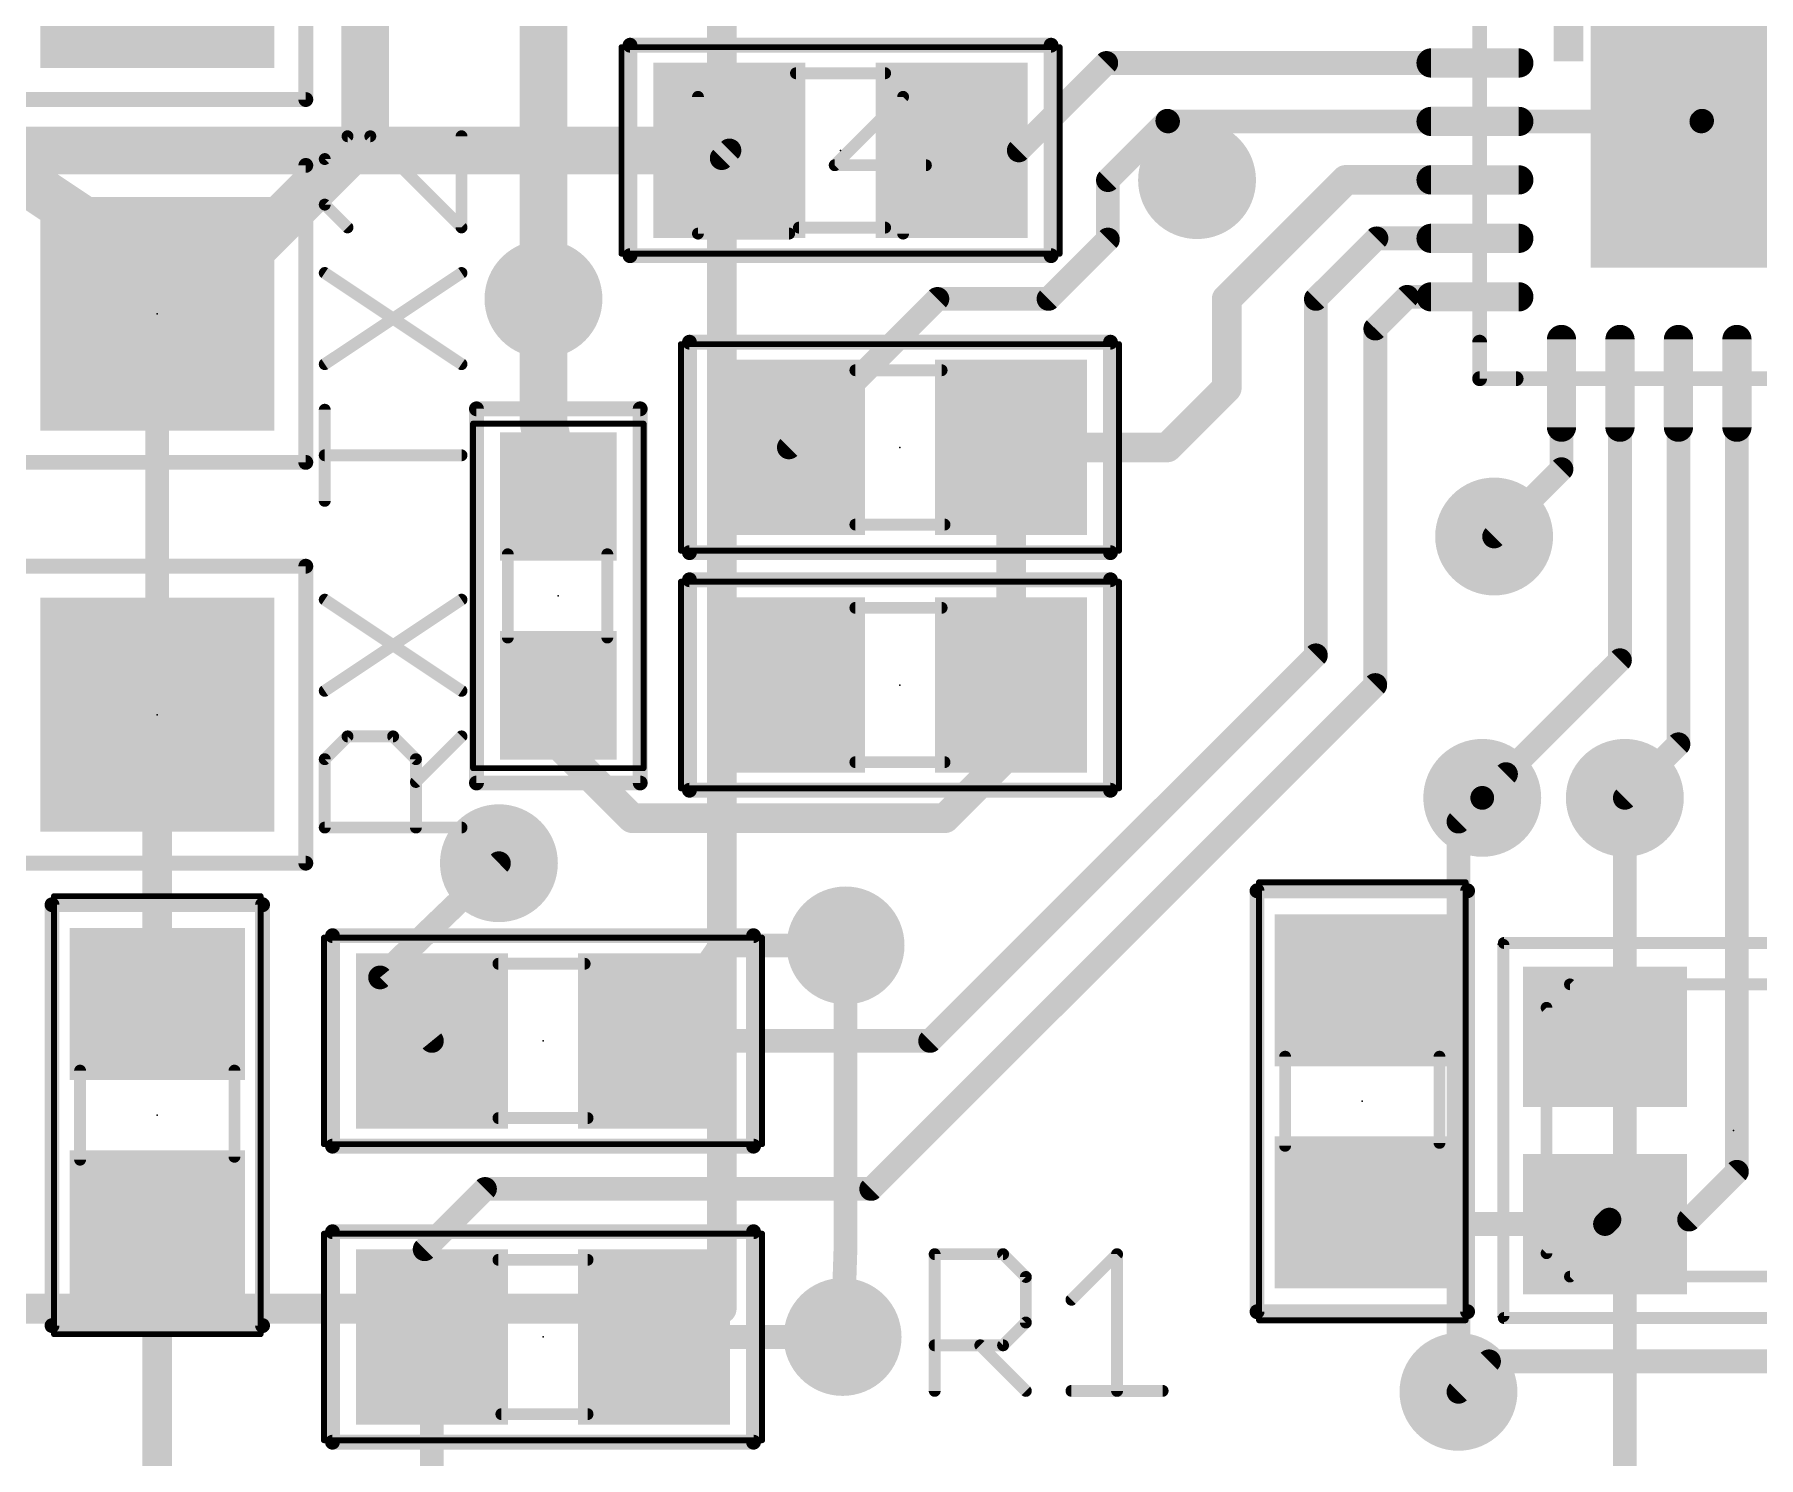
# Model space of a CAD drawing. Extents: x -60 to 60, y 0 to 50.
# Drawn here: x 20.48 to 35.22, y 12.44 to 24.61 of the extents above; entities that cross this region are included whole.
import ezdxf

# ---------------------------------------------------------------- set-up
doc = ezdxf.new("R2010")
doc.units = 0
for name, color, linetype in [('1', 12, 'CONTINUOUS'), ('16', 132, 'CONTINUOUS'), ('18', 110, 'CONTINUOUS'), ('21', 53, 'CONTINUOUS'), ('23', 53, 'CONTINUOUS'), ('39', 12, 'CONTINUOUS'), ('41', 12, 'CONTINUOUS'), ('51', 253, 'CONTINUOUS')]:
    doc.layers.add(name, color=color, linetype=linetype)

# ---------------------------------------------------------------- blocks, each defined once
blk = doc.blocks.new('RECT')
blk.add_solid([(-0.5, -0.5), (0.5, -0.5), (-0.5, 0.5), (0.5, 0.5)])
blk = doc.blocks.new('RECT40000X160000R100')
at = {"const_width": 0.125}
blk.add_lwpolyline([(0.0625, -0.375), (0.0625, 0.375, 0.4142), (0, 0.4375), (0, 0.4375, 0.4142), (-0.0625, 0.375), (-0.0625, -0.375, 0.4142), (0, -0.4375), (0, -0.4375, 0.4142)], format="xyb", close=True, dxfattribs=at)
blk.add_solid([(-0.0254, -0.4004), (0.0254, -0.4004), (-0.0254, 0.4004), (0.0254, 0.4004)])
blk = doc.blocks.new('ROUNDV')
at = {"const_width": 0.5}
blk.add_lwpolyline([(0, -0.25, 1), (0, 0.25, 1), (0, -0.25)], format="xyb", dxfattribs=at)

msp = doc.modelspace()

# ---------------------------------------------------------------- linework, layer by layer
at = {"layer": '1'}
for points, const_width in [([(26.36, 13.716), (26.36, 29.21)], 0.254), ([(23.312, 26.67), (23.312, 23.622)], 0.4064), ([(28.9, 23.622), (29.648, 24.37)], 0.2032), ([(29.648, 24.37), (32.8, 24.37)], 0.2032), ([(29.662, 23.368), (30.17, 23.876)], 0.2032), ([(30.17, 23.876), (30.176, 23.87)], 0.2032), ([(30.176, 23.87), (32.8, 23.87)], 0.2032), ([(32.8, 23.87), (34.736, 23.87)], 0.2032), ([(34.736, 23.87), (34.742, 23.876)], 0.2032), ([(23.312, 23.622), (20.01, 23.622)], 0.4064), ([(21.535, 22.605), (20.01, 23.622)], 0.4064), ([(22.296, 22.733), (23.185, 23.622)], 0.4064), ([(23.185, 23.622), (26.426, 23.622)], 0.4064), ([(26.426, 23.622), (26.36, 23.556)], 0.2032), ([(28.326, 23.622), (28.9, 23.622)], 0.2032), ([(29.662, 22.86), (29.662, 23.368)], 0.2032), ([(30.678, 22.352), (31.696, 23.37)], 0.254), ([(31.696, 23.37), (32.8, 23.37)], 0.254), ([(21.534, 22.224), (22.043, 22.733)], 0.4064), ([(22.043, 22.733), (22.296, 22.733)], 0.4064), ([(29.154, 22.352), (29.662, 22.86)], 0.2032), ([(31.44, 22.352), (31.958, 22.87)], 0.2032), ([(31.958, 22.87), (32.8, 22.87)], 0.2032), ([(21.534, 22.224), (21.535, 22.605)], 0.4064), ([(24.836, 22.352), (24.836, 21.297)], 0.4064), ([(26.934, 21.082), (28.204, 22.352)], 0.2032), ([(28.204, 22.352), (29.154, 22.352)], 0.2032), ([(30.678, 21.59), (30.678, 22.352)], 0.254), ([(31.44, 19.304), (31.44, 22.352)], 0.2032), ([(31.948, 22.098), (32.22, 22.37)], 0.2032), ([(32.22, 22.37), (32.8, 22.37)], 0.2032), ([(21.534, 18.796), (21.534, 22.224)], 0.2032), ([(31.948, 19.05), (31.948, 22.098)], 0.2032), ([(30.17, 21.082), (30.678, 21.59)], 0.254), ([(33.54, 20.896), (33.54, 21.63)], 0.2032), ([(34.04, 19.2624), (34.04, 21.63)], 0.2032), ([(34.54, 18.5432), (34.54, 21.63)], 0.2032), ([(35.04, 14.887), (35.04, 21.63)], 0.2032), ([(24.836, 21.297), (24.963, 20.662)], 0.4064), ([(28.834, 21.082), (30.17, 21.082)], 0.254), ([(28.834, 19.05), (28.834, 21.082)], 0.254), ([(32.964, 20.32), (33.54, 20.896)], 0.2032), ([(28.142, 16.006), (31.44, 19.304)], 0.2032), ([(32.8624, 18.0848), (34.04, 19.2624)], 0.2032), ([(28.734, 18.376), (28.834, 19.05)], 0.254), ([(24.963, 18.962), (24.963, 18.542)], 0.2032), ([(27.638, 14.74), (31.948, 19.05)], 0.2032), ([(21.534, 16.321), (21.534, 18.796)], 0.254), ([(24.963, 18.542), (25.594, 17.911)], 0.254), ([(34.0816, 18.0848), (34.54, 18.5432)], 0.2032), ([(28.269, 17.911), (28.734, 18.376)], 0.254), ([(32.8624, 18.0848), (33.0656, 18.288)], 0.2032), ([(25.594, 17.911), (28.269, 17.911)], 0.254), ([(23.439, 16.549), (24.455, 17.526)], 0.2032), ([(26.3488, 16.8228), (25.782, 16.006)], 0.2032), ([(27.4188, 16.8228), (26.3488, 16.8228)], 0.2032), ([(23.882, 16.006), (23.439, 16.549)], 0.2032), ([(25.782, 16.006), (25.852, 16.256)], 0.2032), ([(25.782, 16.006), (28.142, 16.006)], 0.2032), ([(34.631, 14.478), (35.04, 14.887)], 0.2032), ([(23.82, 14.224), (24.336, 14.74)], 0.2032), ([(24.336, 14.74), (27.638, 14.74)], 0.2032), ([(31.837, 14.54), (31.633, 14.44)], 0.2032), ([(21.534, 12.258), (21.534, 14.421)], 0.254), ([(31.633, 14.44), (33.912, 14.44)], 0.2032), ([(33.912, 14.44), (33.95, 14.478)], 0.2032), ([(33.95, 14.478), (34.631, 14.478)], 0.2032), ([(23.882, 13.474), (23.82, 14.224)], 0.2032), ([(20.01, 13.716), (26.36, 13.716)], 0.254), ([(23.882, 11.574), (23.882, 13.474)], 0.2032), ([(25.782, 13.474), (27.3934, 13.474)], 0.2032), ([(32.6592, 13.0048), (32.9204, 13.266)], 0.2032), ([(32.9204, 13.266), (49.67, 13.266)], 0.2032)]:
    msp.add_lwpolyline(points, dxfattribs=dict(at, const_width=const_width))
for points, const_width in [([(29.648, 24.4208, 1), (29.648, 24.3192)], 0.1016), ([(29.6839, 24.3341, 1), (29.6121, 24.4059)], 0.1016), ([(32.8, 24.3192, 1), (32.8, 24.4208)], 0.1016), ([(30.2059, 23.9119, 1), (30.1341, 23.8401)], 0.1016), ([(30.176, 23.9208, 1), (30.176, 23.8192)], 0.1016), ([(30.2059, 23.8401, 1), (30.1341, 23.9119)], 0.1016), ([(30.1401, 23.8341, 1), (30.2119, 23.9059)], 0.1016), ([(32.8, 23.9208, 1), (32.8, 23.8192)], 0.1016), ([(32.8, 23.8192, 1), (32.8, 23.9208)], 0.1016), ([(34.7001, 23.9059, 1), (34.7719, 23.8341)], 0.1016), ([(34.7779, 23.8401, 1), (34.7061, 23.9119)], 0.1016), ([(34.736, 23.8192, 1), (34.736, 23.9208)], 0.1016), ([(23.185, 23.7236, 1), (23.185, 23.5204)], 0.2032), ([(23.2568, 23.5502, 1), (23.1132, 23.6938)], 0.2032), ([(23.312, 23.5204, 1), (23.312, 23.7236)], 0.2032), ([(26.426, 23.5204, 1), (26.426, 23.7236)], 0.2032), ([(23.2104, 23.622, 1), (23.4136, 23.622)], 0.2032), ([(26.3241, 23.5919, 1), (26.3959, 23.5201)], 0.1016), ([(26.4619, 23.5861, 1), (26.3901, 23.6579)], 0.1016), ([(28.326, 23.6728, 1), (28.326, 23.5712)], 0.1016), ([(28.8641, 23.6579, 1), (28.9359, 23.5861)], 0.1016), ([(28.9, 23.5712, 1), (28.9, 23.6728)], 0.1016), ([(29.7128, 23.368, 1), (29.6112, 23.368)], 0.1016), ([(29.6261, 23.4039, 1), (29.6979, 23.3321)], 0.1016), ([(31.696, 23.4335, 1), (31.696, 23.3065)], 0.127), ([(31.7409, 23.3251, 1), (31.6511, 23.4149)], 0.127), ([(32.8, 23.3065, 1), (32.8, 23.4335)], 0.127), ([(22.043, 22.8346, 1), (22.043, 22.6314)], 0.2032), ([(22.1148, 22.6612, 1), (21.9712, 22.8048)], 0.2032), ([(22.2242, 22.8048, 1), (22.3678, 22.6612)], 0.2032), ([(22.296, 22.6314, 1), (22.296, 22.8346)], 0.2032), ([(29.6112, 22.86, 1), (29.7128, 22.86)], 0.1016), ([(29.6979, 22.8241, 1), (29.6261, 22.8959)], 0.1016), ([(31.958, 22.9208, 1), (31.958, 22.8192)], 0.1016), ([(31.9939, 22.8341, 1), (31.9221, 22.9059)], 0.1016), ([(32.8, 22.8192, 1), (32.8, 22.9208)], 0.1016), ([(21.6366, 22.6047, 1), (21.4334, 22.6053)], 0.2032), ([(21.4786, 22.5205, 1), (21.5914, 22.6895)], 0.2032), ([(24.9376, 22.352, 1), (24.7344, 22.352)], 0.2032), ([(28.204, 22.4028, 1), (28.204, 22.3012)], 0.1016), ([(28.2399, 22.3161, 1), (28.1681, 22.3879)], 0.1016), ([(29.1181, 22.3879, 1), (29.1899, 22.3161)], 0.1016), ([(29.154, 22.3012, 1), (29.154, 22.4028)], 0.1016), ([(30.7415, 22.352, 1), (30.6145, 22.352)], 0.127), ([(30.6331, 22.3969, 1), (30.7229, 22.3071)], 0.127), ([(31.4908, 22.352, 1), (31.3892, 22.352)], 0.1016), ([(31.4041, 22.3879, 1), (31.4759, 22.3161)], 0.1016), ([(32.22, 22.4208, 1), (32.22, 22.3192)], 0.1016), ([(32.2559, 22.3341, 1), (32.1841, 22.4059)], 0.1016), ([(32.8, 22.3192, 1), (32.8, 22.4208)], 0.1016), ([(21.4324, 22.2243, 1), (21.6356, 22.2237)], 0.2032), ([(21.4622, 22.2958, 1), (21.6058, 22.1522)], 0.2032), ([(21.5848, 22.224, 1), (21.4832, 22.224)], 0.1016), ([(31.9988, 22.098, 1), (31.8972, 22.098)], 0.1016), ([(31.9121, 22.1339, 1), (31.9839, 22.0621)], 0.1016), ([(30.7229, 21.5451, 1), (30.6331, 21.6349)], 0.127), ([(33.5908, 21.63, 1), (33.4892, 21.63)], 0.1016), ([(34.0908, 21.63, 1), (33.9892, 21.63)], 0.1016), ([(34.5908, 21.63, 1), (34.4892, 21.63)], 0.1016), ([(35.0908, 21.63, 1), (34.9892, 21.63)], 0.1016), ([(30.6145, 21.59, 1), (30.7415, 21.59)], 0.127), ([(24.9356, 21.3169, 1), (24.7364, 21.2771)], 0.2032), ([(24.7344, 21.297, 1), (24.9376, 21.297)], 0.2032), ([(26.8981, 21.1179, 1), (26.9699, 21.0461)], 0.1016), ([(28.834, 21.1455, 1), (28.834, 21.0185)], 0.127), ([(28.8975, 21.082, 1), (28.7705, 21.082)], 0.127), ([(30.1251, 21.1269, 1), (30.2149, 21.0371)], 0.127), ([(30.17, 21.0185, 1), (30.17, 21.1455)], 0.127), ([(33.4892, 20.896, 1), (33.5908, 20.896)], 0.1016), ([(33.5759, 20.8601, 1), (33.5041, 20.9319)], 0.1016), ([(24.8634, 20.6421, 1), (25.0626, 20.6819)], 0.2032), ([(32.9281, 20.3559, 1), (32.9999, 20.2841)], 0.1016), ([(31.3892, 19.304, 1), (31.4908, 19.304)], 0.1016), ([(31.4759, 19.2681, 1), (31.4041, 19.3399)], 0.1016), ([(33.9892, 19.2624, 1), (34.0908, 19.2624)], 0.1016), ([(34.0759, 19.2265, 1), (34.0041, 19.2983)], 0.1016), ([(28.8968, 19.0407, 1), (28.7712, 19.0593)], 0.127), ([(25.0138, 18.962, 1), (24.9122, 18.962)], 0.1016), ([(28.7705, 19.05, 1), (28.8975, 19.05)], 0.127), ([(31.8972, 19.05, 1), (31.9988, 19.05)], 0.1016), ([(31.9839, 19.0141, 1), (31.9121, 19.0859)], 0.1016), ([(21.5975, 18.796, 1), (21.4705, 18.796)], 0.127), ([(21.4832, 18.796, 1), (21.5848, 18.796)], 0.1016), ([(25.0079, 18.5869, 1), (24.9181, 18.4971)], 0.127), ([(24.9122, 18.542, 1), (25.0138, 18.542)], 0.1016), ([(34.4892, 18.5432, 1), (34.5908, 18.5432)], 0.1016), ([(34.5759, 18.5073, 1), (34.5041, 18.5791)], 0.1016), ([(28.6712, 18.3853, 1), (28.7968, 18.3667)], 0.127), ([(28.7789, 18.3311, 1), (28.6891, 18.4209)], 0.127), ([(33.1015, 18.2521, 1), (33.0297, 18.3239)], 0.1016), ([(32.8265, 18.1207, 1), (32.8983, 18.0489)], 0.1016), ([(32.8265, 18.1207, 1), (32.8983, 18.0489)], 0.1016), ([(34.0457, 18.1207, 1), (34.1175, 18.0489)], 0.1016), ([(25.594, 17.9745, 1), (25.594, 17.8475)], 0.127), ([(25.5491, 17.8661, 1), (25.6389, 17.9559)], 0.127), ([(28.2241, 17.9559, 1), (28.3139, 17.8661)], 0.127), ([(28.269, 17.8475, 1), (28.269, 17.9745)], 0.127), ([(24.4902, 17.4894, 1), (24.4198, 17.5626)], 0.1016), ([(26.3488, 16.8736, 1), (26.3488, 16.772)], 0.1016), ([(26.3905, 16.7938, 1), (26.3071, 16.8518)], 0.1016), ([(27.4188, 16.772, 1), (27.4188, 16.8736)], 0.1016), ([(23.4784, 16.5811, 1), (23.3996, 16.5169)], 0.1016), ([(23.4038, 16.5856, 1), (23.4742, 16.5124)], 0.1016), ([(21.4705, 16.321, 1), (21.5975, 16.321)], 0.127), ([(25.9009, 16.2423, 1), (25.8031, 16.2697)], 0.1016), ([(23.8426, 15.9739, 1), (23.9214, 16.0381)], 0.1016), ([(25.782, 16.0568, 1), (25.782, 15.9552)], 0.1016), ([(25.7403, 16.035, 1), (25.8237, 15.977)], 0.1016), ([(25.7331, 16.0197, 1), (25.8309, 15.9923)], 0.1016), ([(28.1061, 16.0419, 1), (28.1779, 15.9701)], 0.1016), ([(28.142, 15.9552, 1), (28.142, 16.0568)], 0.1016), ([(34.9892, 14.887, 1), (35.0908, 14.887)], 0.1016), ([(35.0759, 14.8511, 1), (35.0041, 14.9229)], 0.1016), ([(24.336, 14.7908, 1), (24.336, 14.6892)], 0.1016), ([(24.3719, 14.7041, 1), (24.3001, 14.7759)], 0.1016), ([(27.6021, 14.7759, 1), (27.6739, 14.7041)], 0.1016), ([(27.638, 14.6892, 1), (27.638, 14.7908)], 0.1016), ([(31.8594, 14.4944, 1), (31.8146, 14.5856)], 0.1016), ([(21.5975, 14.421, 1), (21.4705, 14.421)], 0.127), ([(31.633, 14.4908, 1), (31.633, 14.3892)], 0.1016), ([(31.6106, 14.4856, 1), (31.6554, 14.3944)], 0.1016), ([(33.8761, 14.4759, 1), (33.9479, 14.4041)], 0.1016), ([(33.95, 14.5288, 1), (33.95, 14.4272)], 0.1016), ([(33.912, 14.3892, 1), (33.912, 14.4908)], 0.1016), ([(33.9859, 14.4421, 1), (33.9141, 14.5139)], 0.1016), ([(34.5951, 14.5139, 1), (34.6669, 14.4421)], 0.1016), ([(34.631, 14.4272, 1), (34.631, 14.5288)], 0.1016), ([(23.8706, 14.2282, 1), (23.7694, 14.2198)], 0.1016), ([(23.7841, 14.2599, 1), (23.8559, 14.1881)], 0.1016), ([(26.2965, 13.716, 1), (26.4235, 13.716)], 0.127), ([(26.36, 13.6525, 1), (26.36, 13.7795)], 0.127), ([(23.9328, 13.474, 1), (23.8312, 13.474)], 0.1016), ([(25.782, 13.5248, 1), (25.782, 13.4232)], 0.1016), ([(27.3934, 13.4232, 1), (27.3934, 13.5248)], 0.1016), ([(23.8314, 13.4698, 1), (23.9326, 13.4782)], 0.1016), ([(32.9204, 13.3168, 1), (32.9204, 13.2152)], 0.1016), ([(32.9563, 13.2301, 1), (32.8845, 13.3019)], 0.1016), ([(32.6233, 13.0407, 1), (32.6951, 12.9689)], 0.1016)]:
    msp.add_lwpolyline(points, format="xyb", dxfattribs=dict(at, const_width=const_width))
at = {"layer": '16'}
for points, const_width in [([(24.836, 28.956), (24.836, 22.352)], 0.4064), ([(32.6592, 17.8816), (32.8624, 18.0848)], 0.2032), ([(34.0816, 11.5824), (34.0816, 18.0848)], 0.2032), ([(32.6592, 13.0048), (32.6592, 17.8816)], 0.2032), ([(27.4188, 14.2494), (27.4188, 16.8228)], 0.2032), ([(27.3934, 13.474), (27.4188, 14.2494)], 0.2032)]:
    msp.add_lwpolyline(points, dxfattribs=dict(at, const_width=const_width))
for points, const_width in [([(24.7344, 22.352, 1), (24.9376, 22.352)], 0.2032), ([(32.8983, 18.0489, 1), (32.8265, 18.1207)], 0.1016), ([(34.1324, 18.0848, 1), (34.0308, 18.0848)], 0.1016), ([(32.71, 17.8816, 1), (32.6084, 17.8816)], 0.1016), ([(32.6233, 17.9175, 1), (32.6951, 17.8457)], 0.1016), ([(27.4696, 16.8228, 1), (27.368, 16.8228)], 0.1016), ([(27.4696, 14.2477, 1), (27.368, 14.2511)], 0.1016), ([(27.368, 14.2494, 1), (27.4696, 14.2494)], 0.1016), ([(27.3426, 13.4757, 1), (27.4442, 13.4723)], 0.1016), ([(32.6084, 13.0048, 1), (32.71, 13.0048)], 0.1016)]:
    msp.add_lwpolyline(points, format="xyb", dxfattribs=dict(at, const_width=const_width))
at = {"layer": '21'}
for points, const_width in [([(22.804, 26.597), (22.804, 24.057)], 0.127), ([(25.576, 22.722), (25.576, 24.522)], 0.127), ([(25.576, 24.522), (29.176, 24.522)], 0.127), ([(29.176, 24.522), (29.176, 22.722)], 0.127), ([(22.804, 24.057), (20.264, 24.057)], 0.127), ([(26.1568, 24.0802), (26.1568, 22.9108)], 0.1016), ([(27.9109, 24.0802), (27.3262, 23.4955)], 0.1016), ([(27.9109, 22.9108), (27.9109, 24.0802)], 0.1016), ([(23.1607, 23.7432), (22.9658, 23.5483)], 0.1016), ([(23.3556, 23.7432), (23.1607, 23.7432)], 0.1016), ([(24.1352, 22.9636), (23.3556, 23.7432)], 0.1016), ([(24.1352, 23.7432), (24.1352, 22.9636)], 0.1016), ([(22.9658, 23.5483), (22.9658, 23.1585)], 0.1016), ([(20.264, 23.494), (22.804, 23.494)], 0.127), ([(22.804, 23.494), (22.804, 20.954)], 0.127), ([(27.3262, 23.4955), (28.1058, 23.4955)], 0.1016), ([(22.9658, 23.1585), (23.1607, 22.9636)], 0.1016), ([(26.1568, 22.9108), (26.9364, 22.9108)], 0.1016), ([(29.176, 22.722), (25.576, 22.722)], 0.127), ([(22.9658, 21.7942), (24.1352, 22.5738)], 0.1016), ([(22.9658, 22.5738), (24.1352, 21.7942)], 0.1016), ([(26.084, 20.182), (26.084, 21.982)], 0.127), ([(26.084, 21.982), (29.684, 21.982)], 0.127), ([(29.684, 21.982), (29.684, 20.182)], 0.127), ([(32.84, 21.982), (32.84, 21.67)], 0.127), ([(32.84, 21.67), (33.152, 21.67)], 0.127), ([(22.9658, 20.6248), (22.9658, 21.4044)], 0.1016), ([(24.263, 18.212), (24.263, 21.412)], 0.127), ([(24.263, 21.412), (25.663, 21.412)], 0.127), ([(25.663, 21.412), (25.663, 18.212)], 0.127), ([(22.804, 20.954), (20.264, 20.954)], 0.127), ([(24.1352, 21.0146), (22.9658, 21.0146)], 0.1016), ([(29.684, 20.182), (26.084, 20.182)], 0.127), ([(20.264, 20.066), (22.804, 20.066)], 0.127), ([(22.804, 20.066), (22.804, 17.526)], 0.127), ([(26.084, 18.15), (26.084, 19.95)], 0.127), ([(26.084, 19.95), (29.684, 19.95)], 0.127), ([(29.684, 19.95), (29.684, 18.15)], 0.127), ([(22.9658, 19.0002), (24.1352, 19.7798)], 0.1016), ([(22.9658, 19.7798), (24.1352, 19.0002)], 0.1016), ([(22.9658, 18.4155), (23.1607, 18.6104)], 0.1016), ([(23.1607, 18.6104), (23.5505, 18.6104)], 0.1016), ([(23.5505, 18.6104), (23.7454, 18.4155)], 0.1016), ([(23.7454, 18.2206), (24.1352, 18.6104)], 0.1016), ([(22.9658, 17.8308), (22.9658, 18.4155)], 0.1016), ([(23.7454, 18.4155), (23.7454, 17.8308)], 0.1016), ([(25.663, 18.212), (24.263, 18.212)], 0.127), ([(29.684, 18.15), (26.084, 18.15)], 0.127), ([(24.1352, 17.8308), (22.9658, 17.8308)], 0.1016), ([(22.804, 17.526), (20.264, 17.526)], 0.127), ([(30.937, 17.29), (32.737, 17.29)], 0.127), ([(30.937, 13.69), (30.937, 17.29)], 0.127), ([(32.737, 17.29), (32.737, 13.69)], 0.127), ([(20.634, 17.171), (22.434, 17.171)], 0.127), ([(20.634, 13.571), (20.634, 17.171)], 0.127), ([(22.434, 17.171), (22.434, 13.571)], 0.127), ([(23.032, 15.106), (23.032, 16.906)], 0.127), ([(23.032, 16.906), (26.632, 16.906)], 0.127), ([(26.632, 16.906), (26.632, 15.106)], 0.127), ([(33.0435, 16.8275), (33.0435, 13.6525)], 0.1016), ([(33.0475, 16.844), (36.9765, 16.844)], 0.1016), ([(26.632, 15.106), (23.032, 15.106)], 0.127), ([(23.032, 12.574), (23.032, 14.374)], 0.127), ([(23.032, 14.374), (26.632, 14.374)], 0.127), ([(26.632, 14.374), (26.632, 12.574)], 0.127), ([(28.1808, 13.0128), (28.1808, 14.1822)], 0.1016), ([(28.1808, 14.1822), (28.7655, 14.1822)], 0.1016), ([(28.7655, 14.1822), (28.9604, 13.9873)], 0.1016), ([(29.3502, 13.7924), (29.74, 14.1822)], 0.1016), ([(29.74, 14.1822), (29.74, 13.0128)], 0.1016), ([(28.9604, 13.9873), (28.9604, 13.5975)], 0.1016), ([(32.737, 13.69), (30.937, 13.69)], 0.127), ([(22.434, 13.571), (20.634, 13.571)], 0.127), ([(28.9604, 13.5975), (28.7655, 13.4026)], 0.1016), ([(33.0475, 13.636), (36.9765, 13.636)], 0.1016), ([(28.7655, 13.4026), (28.1808, 13.4026)], 0.1016), ([(28.5706, 13.4026), (28.9604, 13.0128)], 0.1016), ([(29.3502, 13.0128), (30.1298, 13.0128)], 0.1016), ([(26.632, 12.574), (23.032, 12.574)], 0.127)]:
    msp.add_lwpolyline(points, dxfattribs=dict(at, const_width=const_width))
for points, const_width in [([(25.576, 24.5538, 1), (25.576, 24.4903)], 0.0635), ([(25.6077, 24.522, 1), (25.5443, 24.522)], 0.0635), ([(29.2078, 24.522, 1), (29.1443, 24.522)], 0.0635), ([(29.176, 24.4903, 1), (29.176, 24.5538)], 0.0635), ([(22.7723, 24.057, 1), (22.8358, 24.057)], 0.0635), ([(22.804, 24.0253, 1), (22.804, 24.0888)], 0.0635), ([(26.1822, 24.0802, 1), (26.1314, 24.0802)], 0.0508), ([(27.9363, 24.0802, 1), (27.8855, 24.0802)], 0.0508), ([(27.9289, 24.0622, 1), (27.8929, 24.0982)], 0.0508), ([(23.1607, 23.7686, 1), (23.1607, 23.7178)], 0.0508), ([(23.1787, 23.7252, 1), (23.1427, 23.7612)], 0.0508), ([(23.3736, 23.7612, 1), (23.3376, 23.7252)], 0.0508), ([(23.3556, 23.7178, 1), (23.3556, 23.7686)], 0.0508), ([(24.1606, 23.7432, 1), (24.1098, 23.7432)], 0.0508), ([(22.9478, 23.5663, 1), (22.9838, 23.5303)], 0.0508), ([(22.9912, 23.5483, 1), (22.9404, 23.5483)], 0.0508), ([(22.8358, 23.494, 1), (22.7723, 23.494)], 0.0635), ([(22.804, 23.4623, 1), (22.804, 23.5257)], 0.0635), ([(27.3082, 23.5135, 1), (27.3442, 23.4775)], 0.0508), ([(27.3262, 23.5209, 1), (27.3262, 23.4701)], 0.0508), ([(28.1058, 23.4701, 1), (28.1058, 23.5209)], 0.0508), ([(22.9838, 23.1765, 1), (22.9478, 23.1405)], 0.0508), ([(22.9404, 23.1585, 1), (22.9912, 23.1585)], 0.0508), ([(23.1427, 22.9456, 1), (23.1787, 22.9816)], 0.0508), ([(24.1172, 22.9456, 1), (24.1532, 22.9816)], 0.0508), ([(24.1098, 22.9636, 1), (24.1606, 22.9636)], 0.0508), ([(26.1568, 22.9362, 1), (26.1568, 22.8854)], 0.0508), ([(26.1314, 22.9108, 1), (26.1822, 22.9108)], 0.0508), ([(26.9364, 22.8854, 1), (26.9364, 22.9362)], 0.0508), ([(27.8855, 22.9108, 1), (27.9363, 22.9108)], 0.0508), ([(25.576, 22.7538, 1), (25.576, 22.6903)], 0.0635), ([(25.5443, 22.722, 1), (25.6077, 22.722)], 0.0635), ([(29.1443, 22.722, 1), (29.2078, 22.722)], 0.0635), ([(29.176, 22.6903, 1), (29.176, 22.7538)], 0.0635), ([(22.9799, 22.5949, 1), (22.9517, 22.5527)], 0.0508), ([(24.1493, 22.5527, 1), (24.1211, 22.5949)], 0.0508), ([(26.1157, 21.982, 1), (26.0523, 21.982)], 0.0635), ([(26.084, 22.0137, 1), (26.084, 21.9503)], 0.0635), ([(29.7157, 21.982, 1), (29.6523, 21.982)], 0.0635), ([(29.684, 21.9503, 1), (29.684, 22.0137)], 0.0635), ([(32.8718, 21.982, 1), (32.8083, 21.982)], 0.0635), ([(22.9517, 21.8153, 1), (22.9799, 21.7731)], 0.0508), ([(24.1211, 21.7731, 1), (24.1493, 21.8153)], 0.0508), ([(32.84, 21.7018, 1), (32.84, 21.6383)], 0.0635), ([(32.8083, 21.67, 1), (32.8718, 21.67)], 0.0635), ([(33.152, 21.6383, 1), (33.152, 21.7018)], 0.0635), ([(22.9912, 21.4044, 1), (22.9404, 21.4044)], 0.0508), ([(24.263, 21.4438, 1), (24.263, 21.3803)], 0.0635), ([(24.2948, 21.412, 1), (24.2313, 21.412)], 0.0635), ([(25.6947, 21.412, 1), (25.6313, 21.412)], 0.0635), ([(25.663, 21.3803, 1), (25.663, 21.4438)], 0.0635), ([(22.7723, 20.954, 1), (22.8358, 20.954)], 0.0635), ([(22.804, 20.9223, 1), (22.804, 20.9857)], 0.0635), ([(22.9658, 21.04, 1), (22.9658, 20.9892)], 0.0508), ([(24.1352, 20.9892, 1), (24.1352, 21.04)], 0.0508), ([(22.9404, 20.6248, 1), (22.9912, 20.6248)], 0.0508), ([(26.084, 20.2138, 1), (26.084, 20.1503)], 0.0635), ([(26.0523, 20.182, 1), (26.1157, 20.182)], 0.0635), ([(29.6523, 20.182, 1), (29.7157, 20.182)], 0.0635), ([(29.684, 20.1503, 1), (29.684, 20.2138)], 0.0635), ([(22.8358, 20.066, 1), (22.7723, 20.066)], 0.0635), ([(22.804, 20.0343, 1), (22.804, 20.0978)], 0.0635), ([(26.1157, 19.95, 1), (26.0523, 19.95)], 0.0635), ([(26.084, 19.9817, 1), (26.084, 19.9183)], 0.0635), ([(29.7157, 19.95, 1), (29.6523, 19.95)], 0.0635), ([(29.684, 19.9183, 1), (29.684, 19.9817)], 0.0635), ([(22.9799, 19.8009, 1), (22.9517, 19.7587)], 0.0508), ([(24.1493, 19.7587, 1), (24.1211, 19.8009)], 0.0508), ([(22.9517, 19.0213, 1), (22.9799, 18.9791)], 0.0508), ([(24.1211, 18.9791, 1), (24.1493, 19.0213)], 0.0508), ([(23.1607, 18.6358, 1), (23.1607, 18.585)], 0.0508), ([(23.1787, 18.5924, 1), (23.1427, 18.6284)], 0.0508), ([(23.5685, 18.6284, 1), (23.5325, 18.5924)], 0.0508), ([(23.5505, 18.585, 1), (23.5505, 18.6358)], 0.0508), ([(24.1532, 18.5924, 1), (24.1172, 18.6284)], 0.0508), ([(22.9478, 18.4335, 1), (22.9838, 18.3975)], 0.0508), ([(22.9912, 18.4155, 1), (22.9404, 18.4155)], 0.0508), ([(23.7708, 18.4155, 1), (23.72, 18.4155)], 0.0508), ([(23.7274, 18.3975, 1), (23.7634, 18.4335)], 0.0508), ([(23.7274, 18.2386, 1), (23.7634, 18.2026)], 0.0508), ([(24.263, 18.2437, 1), (24.263, 18.1803)], 0.0635), ([(24.2313, 18.212, 1), (24.2948, 18.212)], 0.0635), ([(25.6313, 18.212, 1), (25.6947, 18.212)], 0.0635), ([(25.663, 18.1803, 1), (25.663, 18.2437)], 0.0635), ([(26.084, 18.1818, 1), (26.084, 18.1183)], 0.0635), ([(26.0523, 18.15, 1), (26.1157, 18.15)], 0.0635), ([(29.6523, 18.15, 1), (29.7157, 18.15)], 0.0635), ([(29.684, 18.1183, 1), (29.684, 18.1818)], 0.0635), ([(22.9658, 17.8562, 1), (22.9658, 17.8054)], 0.0508), ([(22.9404, 17.8308, 1), (22.9912, 17.8308)], 0.0508), ([(23.72, 17.8308, 1), (23.7708, 17.8308)], 0.0508), ([(24.1352, 17.8054, 1), (24.1352, 17.8562)], 0.0508), ([(22.7723, 17.526, 1), (22.8358, 17.526)], 0.0635), ([(22.804, 17.4943, 1), (22.804, 17.5577)], 0.0635), ([(30.9688, 17.29, 1), (30.9053, 17.29)], 0.0635), ([(30.937, 17.3217, 1), (30.937, 17.2583)], 0.0635), ([(32.7688, 17.29, 1), (32.7052, 17.29)], 0.0635), ([(32.737, 17.2583, 1), (32.737, 17.3217)], 0.0635), ([(20.634, 17.2027, 1), (20.634, 17.1393)], 0.0635), ([(20.6657, 17.171, 1), (20.6023, 17.171)], 0.0635), ([(22.4657, 17.171, 1), (22.4023, 17.171)], 0.0635), ([(22.434, 17.1393, 1), (22.434, 17.2027)], 0.0635), ([(23.032, 16.9378, 1), (23.032, 16.8743)], 0.0635), ([(23.0637, 16.906, 1), (23.0003, 16.906)], 0.0635), ([(26.6638, 16.906, 1), (26.6003, 16.906)], 0.0635), ([(26.632, 16.8743, 1), (26.632, 16.9378)], 0.0635), ([(33.0689, 16.8275, 1), (33.0181, 16.8275)], 0.0508), ([(33.0475, 16.8694, 1), (33.0475, 16.8186)], 0.0508), ([(23.032, 15.1378, 1), (23.032, 15.0742)], 0.0635), ([(23.0003, 15.106, 1), (23.0637, 15.106)], 0.0635), ([(26.6003, 15.106, 1), (26.6638, 15.106)], 0.0635), ([(26.632, 15.0742, 1), (26.632, 15.1378)], 0.0635), ([(23.032, 14.4058, 1), (23.032, 14.3422)], 0.0635), ([(23.0637, 14.374, 1), (23.0003, 14.374)], 0.0635), ([(26.6638, 14.374, 1), (26.6003, 14.374)], 0.0635), ([(26.632, 14.3422, 1), (26.632, 14.4058)], 0.0635), ([(28.2062, 14.1822, 1), (28.1554, 14.1822)], 0.0508), ([(28.1808, 14.2076, 1), (28.1808, 14.1568)], 0.0508), ([(28.7835, 14.2002, 1), (28.7475, 14.1642)], 0.0508), ([(28.7655, 14.1568, 1), (28.7655, 14.2076)], 0.0508), ([(29.7654, 14.1822, 1), (29.7146, 14.1822)], 0.0508), ([(29.758, 14.1642, 1), (29.722, 14.2002)], 0.0508), ([(28.9858, 13.9873, 1), (28.935, 13.9873)], 0.0508), ([(28.9424, 13.9693, 1), (28.9784, 14.0053)], 0.0508), ([(29.3322, 13.8104, 1), (29.3682, 13.7744)], 0.0508), ([(30.937, 13.7218, 1), (30.937, 13.6583)], 0.0635), ([(30.9053, 13.69, 1), (30.9688, 13.69)], 0.0635), ([(32.7052, 13.69, 1), (32.7688, 13.69)], 0.0635), ([(32.737, 13.6583, 1), (32.737, 13.7218)], 0.0635), ([(20.634, 13.6028, 1), (20.634, 13.5393)], 0.0635), ([(20.6023, 13.571, 1), (20.6657, 13.571)], 0.0635), ([(22.4023, 13.571, 1), (22.4657, 13.571)], 0.0635), ([(22.434, 13.5393, 1), (22.434, 13.6028)], 0.0635), ([(28.935, 13.5975, 1), (28.9858, 13.5975)], 0.0508), ([(28.9784, 13.5795, 1), (28.9424, 13.6155)], 0.0508), ([(33.0181, 13.6525, 1), (33.0689, 13.6525)], 0.0508), ([(33.0475, 13.6614, 1), (33.0475, 13.6106)], 0.0508), ([(28.1808, 13.428, 1), (28.1808, 13.3772)], 0.0508), ([(28.5886, 13.4206, 1), (28.5526, 13.3846)], 0.0508), ([(28.7475, 13.4206, 1), (28.7835, 13.3846)], 0.0508), ([(28.7655, 13.3772, 1), (28.7655, 13.428)], 0.0508), ([(28.1554, 13.0128, 1), (28.2062, 13.0128)], 0.0508), ([(28.9424, 12.9948, 1), (28.9784, 13.0308)], 0.0508), ([(29.3502, 13.0382, 1), (29.3502, 12.9874)], 0.0508), ([(29.7146, 13.0128, 1), (29.7654, 13.0128)], 0.0508), ([(30.1298, 12.9874, 1), (30.1298, 13.0382)], 0.0508), ([(23.032, 12.6058, 1), (23.032, 12.5422)], 0.0635), ([(23.0003, 12.574, 1), (23.0637, 12.574)], 0.0635), ([(26.6003, 12.574, 1), (26.6638, 12.574)], 0.0635), ([(26.632, 12.5422, 1), (26.632, 12.6058)], 0.0635)]:
    msp.add_lwpolyline(points, format="xyb", dxfattribs=dict(at, const_width=const_width))
at = {"layer": '23'}
for p in [(27.376, 23.622), (21.534, 22.224), (27.884, 21.082), (24.963, 19.812), (27.884, 19.05), (21.534, 18.796), (24.832, 16.006), (31.837, 15.49), (21.534, 15.371), (35.012, 15.24), (24.832, 13.474)]:
    msp.add_point(p, dxfattribs=at)
at = {"layer": '39', "const_width": 0.0508}
for points in [[(25.503, 24.505), (29.249, 24.505)], [(25.503, 22.739), (25.503, 24.505)], [(29.249, 24.505), (29.249, 22.739)], [(29.249, 22.739), (25.503, 22.739)], [(26.011, 21.965), (29.757, 21.965)], [(26.011, 20.199), (26.011, 21.965)], [(29.757, 21.965), (29.757, 20.199)], [(24.234, 18.339), (24.234, 21.285)], [(24.234, 21.285), (25.692, 21.285)], [(25.692, 21.285), (25.692, 18.339)], [(29.757, 20.199), (26.011, 20.199)], [(26.011, 19.933), (29.757, 19.933)], [(26.011, 18.167), (26.011, 19.933)], [(29.757, 19.933), (29.757, 18.167)], [(25.692, 18.339), (24.234, 18.339)], [(29.757, 18.167), (26.011, 18.167)], [(20.651, 13.498), (20.651, 17.244)], [(20.651, 17.244), (22.417, 17.244)], [(22.417, 17.244), (22.417, 13.498)], [(30.954, 13.617), (30.954, 17.363)], [(30.954, 17.363), (32.72, 17.363)], [(32.72, 17.363), (32.72, 13.617)], [(22.959, 16.889), (26.705, 16.889)], [(22.959, 15.123), (22.959, 16.889)], [(26.705, 16.889), (26.705, 15.123)], [(26.705, 15.123), (22.959, 15.123)], [(22.959, 14.357), (26.705, 14.357)], [(22.959, 12.591), (22.959, 14.357)], [(26.705, 14.357), (26.705, 12.591)], [(32.72, 13.617), (30.954, 13.617)], [(22.417, 13.498), (20.651, 13.498)], [(26.705, 12.591), (22.959, 12.591)]]:
    msp.add_lwpolyline(points, dxfattribs=at)
at = {"layer": '39', "const_width": 0.0254}
for points in [[(25.503, 24.5177, 1), (25.503, 24.4923)], [(25.5157, 24.505, 1), (25.4903, 24.505)], [(29.2617, 24.505, 1), (29.2363, 24.505)], [(29.249, 24.4923, 1), (29.249, 24.5177)], [(25.503, 22.7517, 1), (25.503, 22.7263)], [(25.4903, 22.739, 1), (25.5157, 22.739)], [(29.2363, 22.739, 1), (29.2617, 22.739)], [(29.249, 22.7263, 1), (29.249, 22.7517)], [(26.011, 21.9777, 1), (26.011, 21.9523)], [(26.0237, 21.965, 1), (25.9983, 21.965)], [(29.7697, 21.965, 1), (29.7443, 21.965)], [(29.757, 21.9523, 1), (29.757, 21.9777)], [(24.2467, 21.285, 1), (24.2213, 21.285)], [(24.234, 21.2977, 1), (24.234, 21.2723)], [(25.7047, 21.285, 1), (25.6793, 21.285)], [(25.692, 21.2723, 1), (25.692, 21.2977)], [(26.011, 20.2117, 1), (26.011, 20.1863)], [(25.9983, 20.199, 1), (26.0237, 20.199)], [(29.7443, 20.199, 1), (29.7697, 20.199)], [(29.757, 20.1863, 1), (29.757, 20.2117)], [(26.011, 19.9457, 1), (26.011, 19.9203)], [(26.0237, 19.933, 1), (25.9983, 19.933)], [(29.7697, 19.933, 1), (29.7443, 19.933)], [(29.757, 19.9203, 1), (29.757, 19.9457)], [(24.234, 18.3517, 1), (24.234, 18.3263)], [(24.2213, 18.339, 1), (24.2467, 18.339)], [(25.6793, 18.339, 1), (25.7047, 18.339)], [(25.692, 18.3263, 1), (25.692, 18.3517)], [(26.011, 18.1797, 1), (26.011, 18.1543)], [(25.9983, 18.167, 1), (26.0237, 18.167)], [(29.7443, 18.167, 1), (29.7697, 18.167)], [(29.757, 18.1543, 1), (29.757, 18.1797)], [(20.6637, 17.244, 1), (20.6383, 17.244)], [(20.651, 17.2567, 1), (20.651, 17.2313)], [(22.4297, 17.244, 1), (22.4043, 17.244)], [(22.417, 17.2313, 1), (22.417, 17.2567)], [(30.9667, 17.363, 1), (30.9413, 17.363)], [(30.954, 17.3757, 1), (30.954, 17.3503)], [(32.7327, 17.363, 1), (32.7073, 17.363)], [(32.72, 17.3503, 1), (32.72, 17.3757)], [(22.959, 16.9017, 1), (22.959, 16.8763)], [(22.9717, 16.889, 1), (22.9463, 16.889)], [(26.7177, 16.889, 1), (26.6923, 16.889)], [(26.705, 16.8763, 1), (26.705, 16.9017)], [(22.959, 15.1357, 1), (22.959, 15.1103)], [(22.9463, 15.123, 1), (22.9717, 15.123)], [(26.6923, 15.123, 1), (26.7177, 15.123)], [(26.705, 15.1103, 1), (26.705, 15.1357)], [(22.959, 14.3697, 1), (22.959, 14.3443)], [(22.9717, 14.357, 1), (22.9463, 14.357)], [(26.7177, 14.357, 1), (26.6923, 14.357)], [(26.705, 14.3443, 1), (26.705, 14.3697)], [(30.954, 13.6297, 1), (30.954, 13.6043)], [(30.9413, 13.617, 1), (30.9667, 13.617)], [(32.7073, 13.617, 1), (32.7327, 13.617)], [(32.72, 13.6043, 1), (32.72, 13.6297)], [(20.651, 13.5107, 1), (20.651, 13.4853)], [(20.6383, 13.498, 1), (20.6637, 13.498)], [(22.4043, 13.498, 1), (22.4297, 13.498)], [(22.417, 13.4853, 1), (22.417, 13.5107)], [(22.959, 12.6037, 1), (22.959, 12.5783)], [(22.9463, 12.591, 1), (22.9717, 12.591)], [(26.6923, 12.591, 1), (26.7177, 12.591)], [(26.705, 12.5783, 1), (26.705, 12.6037)]]:
    msp.add_lwpolyline(points, format="xyb", dxfattribs=at)
at = {"layer": '51'}
for points, const_width in [([(32.84, 27.57), (32.84, 21.67)], 0.127), ([(26.995, 24.282), (27.757, 24.282)], 0.1016), ([(27.02, 22.962), (27.757, 22.962)], 0.1016), ([(28.24, 21.742), (27.503, 21.742)], 0.1016), ([(32.84, 21.67), (38.74, 21.67)], 0.127), ([(28.265, 20.422), (27.503, 20.422)], 0.1016), ([(24.531, 19.456), (24.531, 20.168)], 0.1016), ([(25.382, 19.456), (25.382, 20.168)], 0.1016), ([(28.24, 19.71), (27.503, 19.71)], 0.1016), ([(28.265, 18.39), (27.503, 18.39)], 0.1016), ([(25.188, 16.666), (24.451, 16.666)], 0.1016), ([(33.612, 16.49), (36.412, 16.49)], 0.1), ([(33.412, 16.29), (33.412, 14.19)], 0.1), ([(31.177, 15.109), (31.177, 15.871)], 0.1016), ([(32.497, 15.134), (32.497, 15.871)], 0.1016), ([(20.874, 14.99), (20.874, 15.752)], 0.1016), ([(22.194, 15.015), (22.194, 15.752)], 0.1016), ([(25.213, 15.346), (24.451, 15.346)], 0.1016), ([(24.451, 14.134), (25.213, 14.134)], 0.1016), ([(33.612, 13.99), (36.412, 13.99)], 0.1), ([(24.476, 12.814), (25.213, 12.814)], 0.1016)]:
    msp.add_lwpolyline(points, dxfattribs=dict(at, const_width=const_width))
for points, const_width in [([(26.995, 24.3074, 1), (26.995, 24.2566)], 0.0508), ([(27.757, 24.2566, 1), (27.757, 24.3074)], 0.0508), ([(27.02, 22.9874, 1), (27.02, 22.9366)], 0.0508), ([(27.757, 22.9366, 1), (27.757, 22.9874)], 0.0508), ([(27.503, 21.7674, 1), (27.503, 21.7166)], 0.0508), ([(28.24, 21.7166, 1), (28.24, 21.7674)], 0.0508), ([(32.84, 21.7018, 1), (32.84, 21.6383)], 0.0635), ([(32.8083, 21.67, 1), (32.8718, 21.67)], 0.0635), ([(27.503, 20.4474, 1), (27.503, 20.3966)], 0.0508), ([(28.265, 20.3966, 1), (28.265, 20.4474)], 0.0508), ([(24.5564, 20.168, 1), (24.5056, 20.168)], 0.0508), ([(25.4074, 20.168, 1), (25.3566, 20.168)], 0.0508), ([(27.503, 19.7354, 1), (27.503, 19.6846)], 0.0508), ([(28.24, 19.6846, 1), (28.24, 19.7354)], 0.0508), ([(24.5056, 19.456, 1), (24.5564, 19.456)], 0.0508), ([(25.3566, 19.456, 1), (25.4074, 19.456)], 0.0508), ([(27.503, 18.4154, 1), (27.503, 18.3646)], 0.0508), ([(28.265, 18.3646, 1), (28.265, 18.4154)], 0.0508), ([(24.451, 16.6914, 1), (24.451, 16.6406)], 0.0508), ([(25.188, 16.6406, 1), (25.188, 16.6914)], 0.0508), ([(33.412, 16.29, 1), (33.612, 16.49)], 0.1), ([(33.612, 16.515, 1), (33.612, 16.465)], 0.05), ([(33.6297, 16.5077, 1), (33.5943, 16.4723)], 0.05), ([(33.437, 16.29, 1), (33.387, 16.29)], 0.05), ([(33.4297, 16.3077, 1), (33.3943, 16.2723)], 0.05), ([(31.2024, 15.871, 1), (31.1516, 15.871)], 0.0508), ([(32.5224, 15.871, 1), (32.4716, 15.871)], 0.0508), ([(20.8994, 15.752, 1), (20.8486, 15.752)], 0.0508), ([(22.2194, 15.752, 1), (22.1686, 15.752)], 0.0508), ([(24.451, 15.3714, 1), (24.451, 15.3206)], 0.0508), ([(25.213, 15.3206, 1), (25.213, 15.3714)], 0.0508), ([(22.1686, 15.015, 1), (22.2194, 15.015)], 0.0508), ([(31.1516, 15.109, 1), (31.2024, 15.109)], 0.0508), ([(32.4716, 15.134, 1), (32.5224, 15.134)], 0.0508), ([(20.8486, 14.99, 1), (20.8994, 14.99)], 0.0508), ([(24.451, 14.1594, 1), (24.451, 14.1086)], 0.0508), ([(25.213, 14.1086, 1), (25.213, 14.1594)], 0.0508), ([(33.612, 13.99, 1), (33.412, 14.19)], 0.1), ([(33.3943, 14.2077, 1), (33.4297, 14.1723)], 0.05), ([(33.387, 14.19, 1), (33.437, 14.19)], 0.05), ([(33.612, 14.015, 1), (33.612, 13.965)], 0.05), ([(33.5943, 14.0077, 1), (33.6297, 13.9723)], 0.05), ([(24.476, 12.8394, 1), (24.476, 12.7886)], 0.0508), ([(25.213, 12.7886, 1), (25.213, 12.8394)], 0.0508)]:
    msp.add_lwpolyline(points, format="xyb", dxfattribs=dict(at, const_width=const_width))

# ---------------------------------------------------------------- block references
at = {"layer": '1'}
for p, xscale, yscale in [((35.79, 24.62), 4, 4), ((21.534, 25.327), 2, 2), ((26.426, 23.622), 1.3, 1.5), ((28.326, 23.622), 1.3, 1.5), ((21.534, 22.224), 2, 2), ((21.534, 18.796), 2, 2), ((33.912, 16.04), 1.4, 1.2), ((33.912, 14.44), 1.4, 1.2), ((23.882, 13.474), 1.3, 1.5), ((25.782, 13.474), 1.3, 1.5)]:
    msp.add_blockref('RECT', p, dxfattribs=dict(at, xscale=xscale, yscale=yscale))
for p, rotation in [((32.8, 24.37), 90), ((32.8, 23.87), 90), ((32.8, 23.37), 90), ((32.8, 22.87), 90), ((32.8, 22.37), 90), ((33.54, 21.63), 180), ((34.04, 21.63), 180), ((34.54, 21.63), 180), ((35.04, 21.63), 180)]:
    msp.add_blockref('RECT40000X160000R100', p, dxfattribs=dict(at, rotation=rotation))
at = {"layer": '1', "xscale": 1.3, "yscale": 1.5}
for p, rotation in [((26.934, 21.082), 180), ((28.834, 21.082), 180), ((26.934, 19.05), 180), ((28.834, 19.05), 180), ((21.534, 16.321), 90), ((31.837, 16.44), 90), ((23.882, 16.006), 180), ((25.782, 16.006), 180), ((31.837, 14.54), 90), ((21.534, 14.421), 90)]:
    msp.add_blockref('RECT', p, dxfattribs=dict(at, rotation=rotation))
at = {"layer": '1', "xscale": 1.1, "rotation": 90}
for p in [(24.963, 20.662), (24.963, 18.962)]:
    msp.add_blockref('RECT', p, dxfattribs=at)
at = {"layer": '18', "xscale": 1.008, "yscale": 1.008}
for p in [(30.424, 23.368), (30.424, 23.368), (24.836, 22.352), (24.836, 22.352), (32.964, 20.32), (32.964, 20.32), (32.8624, 18.0848), (32.8624, 18.0848), (34.0816, 18.0848), (34.0816, 18.0848), (24.455, 17.526), (24.455, 17.526), (27.4188, 16.8228), (27.4188, 16.8228), (27.3934, 13.474), (27.3934, 13.474), (32.6592, 13.0048), (32.6592, 13.0048)]:
    msp.add_blockref('ROUNDV', p, dxfattribs=at)
at = {"layer": '41', "xscale": 0.254, "yscale": 0.508}
msp.add_blockref('RECT', (33.599, 24.638), dxfattribs=at)
at = {"layer": '51', "xscale": 0.7501, "yscale": 1.4501}
for p in [(26.6589, 23.6232), (28.1067, 23.6232), (24.1149, 13.4752), (25.5627, 13.4752)]:
    msp.add_blockref('RECT', p, dxfattribs=at)
at = {"layer": '51'}
for p, xscale, yscale, rotation in [((27.1533, 21.0809), 0.7501, 1.4501, 180), ((28.6012, 21.0809), 0.7501, 1.4501, 180), ((24.9579, 20.3923), 0.5001, 0.95, 90), ((27.1533, 19.0489), 0.7501, 1.4501, 180), ((28.6012, 19.0489), 0.7501, 1.4501, 180), ((24.9579, 19.2239), 0.5001, 0.95, 90), ((24.1014, 16.0049), 0.7501, 1.4501, 180), ((25.5492, 16.0049), 0.7501, 1.4501, 180), ((31.8359, 16.2206), 0.7501, 1.4501, 90), ((21.5328, 16.1016), 0.7501, 1.4501, 90), ((31.8359, 14.7729), 0.7501, 1.4501, 90), ((21.5328, 14.6539), 0.7501, 1.4501, 90)]:
    msp.add_blockref('RECT', p, dxfattribs=dict(at, xscale=xscale, yscale=yscale, rotation=rotation))

doc.saveas('drawing.dxf')
